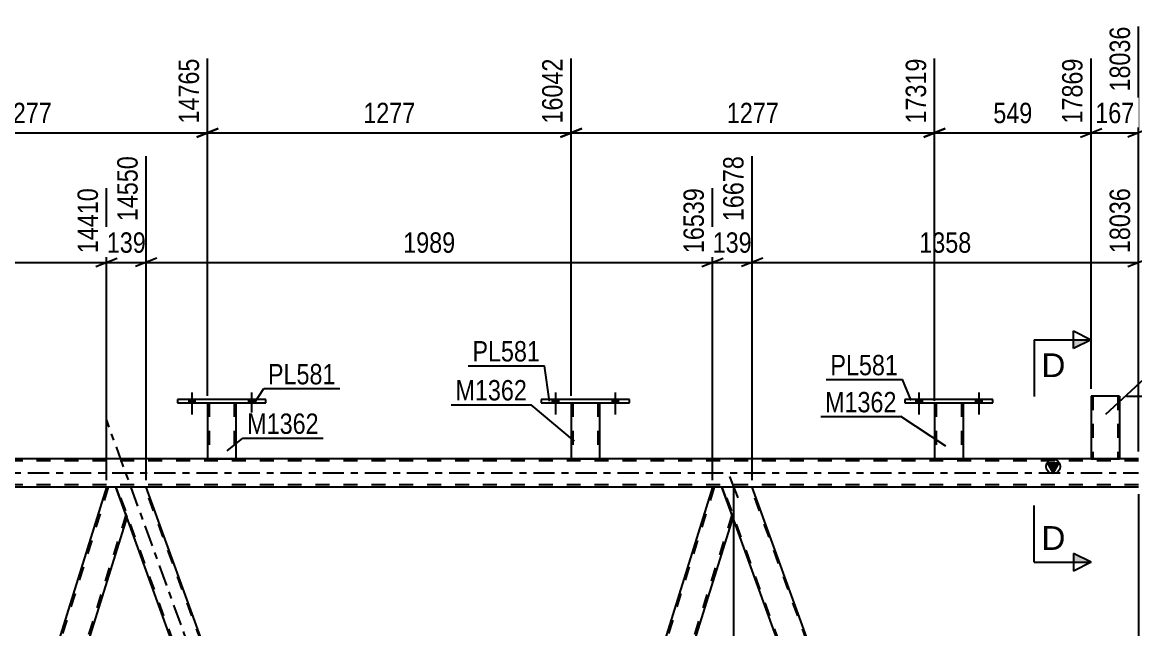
# Model space of a CAD drawing. Header units: millimetres. Extents: x 0 to 841, y 0 to 594.
# Drawn here: x 606.5 to 762.8, y 431.7 to 517 of the extents above; entities that cross this region are included whole.
import ezdxf

# ---------------------------------------------------------------- set-up
doc = ezdxf.new("R2010")
doc.units = ezdxf.units.MM
doc.linetypes.add('DXK_LINE_DOT2', pattern=[3.9198, 1.9599, -1.9599])
doc.linetypes.add('DXK_LINE_DOT3', pattern=[5.9187, 2.979, -0.9799, 0.9799, -0.9799])
doc.styles.add('Arial', font='ARIAL.TTF', dxfattribs={"height": 0.2})
doc.styles.add('Arial Narrow', font='ARIALN.TTF', dxfattribs={"height": 0.2})

# ---------------------------------------------------------------- blocks, each defined once
blk = doc.blocks.new('Part-814748305-3373 - 3007')
at = {"color": 2, "linetype": 'Continuous'}
for p, q in [((709.02, 451.64), (704.77, 451.64)), ((753.14, 330.42), (709.02, 451.64)), ((748.89, 330.42), (706.3, 447.44))]:
    blk.add_line(p, q, dxfattribs=at)
at = {"color": 7, "linetype": 'DXK_LINE_DOT2'}
for p, q in [((704.77, 451.64), (706.3, 447.44)), ((749.06, 330.42), (704.94, 451.64)), ((752.97, 330.42), (708.85, 451.64)), ((748.89, 330.42), (753.14, 330.42))]:
    blk.add_line(p, q, dxfattribs=at)
blk = doc.blocks.new('Bolt-814748305-3023 - 3007')
at = {"linetype": 'Continuous'}
for points in [[(732.03, 463.48), (732.91, 463.48), (732.91, 463.96), (732.03, 463.96)], [(740.43, 463.48), (741.31, 463.48), (741.31, 463.96), (740.43, 463.96)]]:
    blk.add_hatch(color=1, dxfattribs=at).paths.add_polyline_path(points)
at = {"color": 1, "linetype": 'Continuous'}
for p, q in [((732.47, 464.96), (732.47, 461.84)), ((740.87, 464.96), (740.87, 461.84)), ((732.03, 463.96), (732.03, 463.48)), ((732.91, 463.96), (732.91, 463.48)), ((740.43, 463.96), (740.43, 463.48)), ((741.31, 463.96), (741.31, 463.48))]:
    blk.add_line(p, q, dxfattribs=at)
blk = doc.blocks.new('Bolt-814748305-3024 - 3007')
at = {"linetype": 'Continuous'}
for points in [[(732.03, 463.48), (732.91, 463.48), (732.91, 463.96), (732.03, 463.96)], [(740.43, 463.48), (741.31, 463.48), (741.31, 463.96), (740.43, 463.96)]]:
    blk.add_hatch(color=1, dxfattribs=at).paths.add_polyline_path(points)
at = {"color": 1, "linetype": 'Continuous'}
for p, q in [((732.47, 464.96), (732.47, 461.84)), ((740.87, 464.96), (740.87, 461.84)), ((732.03, 463.96), (732.03, 463.48)), ((732.91, 463.96), (732.91, 463.48)), ((740.43, 463.96), (740.43, 463.48)), ((741.31, 463.96), (741.31, 463.48))]:
    blk.add_line(p, q, dxfattribs=at)
blk = doc.blocks.new('Part-814748305-3100 - 3007')
at = {"color": 7, "linetype": 'DXK_LINE_DOT2'}
for p, q in [((734.67, 463.49), (738.67, 463.49)), ((734.67, 463.48), (734.67, 463.49)), ((734.67, 463.49), (734.67, 463.48)), ((734.91, 463.49), (734.91, 455.64)), ((738.43, 463.49), (738.43, 455.64)), ((738.67, 463.49), (738.67, 463.48)), ((738.67, 463.48), (738.67, 463.49)), ((738.38, 455.64), (738.42, 455.64)), ((738.38, 455.64), (738.42, 455.64)), ((738.42, 455.64), (738.43, 455.64)), ((738.42, 455.64), (738.43, 455.64))]:
    blk.add_line(p, q, dxfattribs=at)
at = {"color": 2, "linetype": 'Continuous'}
for p, q in [((734.67, 463.48), (734.67, 455.64)), ((738.67, 463.48), (738.67, 455.64)), ((734.67, 455.64), (738.67, 455.64))]:
    blk.add_line(p, q, dxfattribs=at)
blk = doc.blocks.new('Bolt-814748305-3027 - 3007')
at = {"linetype": 'Continuous'}
for points in [[(629.87, 463.48), (630.75, 463.48), (630.75, 463.96), (629.87, 463.96)], [(638.27, 463.48), (639.15, 463.48), (639.15, 463.96), (638.27, 463.96)]]:
    blk.add_hatch(color=1, dxfattribs=at).paths.add_polyline_path(points)
at = {"color": 1, "linetype": 'Continuous'}
for p, q in [((630.31, 464.96), (630.31, 461.84)), ((638.71, 464.96), (638.71, 461.84)), ((629.87, 463.96), (629.87, 463.48)), ((630.75, 463.96), (630.75, 463.48)), ((638.27, 463.96), (638.27, 463.48)), ((639.15, 463.96), (639.15, 463.48))]:
    blk.add_line(p, q, dxfattribs=at)
blk = doc.blocks.new('Part-814748305-3075 - 3007')
at = {"color": 2, "linetype": 'Continuous'}
for p, q in [((628.31, 463.96), (628.31, 463.48)), ((640.71, 463.96), (628.31, 463.96)), ((628.31, 463.48), (640.71, 463.48)), ((640.71, 463.48), (640.71, 463.96))]:
    blk.add_line(p, q, dxfattribs=at)
blk = doc.blocks.new('Part-814748305-3070 - 3007')
at = {"color": 7, "linetype": 'DXK_LINE_DOT2'}
for p, q in [((632.51, 463.49), (636.51, 463.49)), ((632.51, 463.48), (632.51, 463.49)), ((632.51, 463.49), (632.51, 463.48)), ((632.75, 463.49), (632.75, 455.64)), ((636.27, 463.49), (636.27, 455.64)), ((636.51, 463.49), (636.51, 463.48)), ((636.51, 463.48), (636.51, 463.49)), ((636.25, 455.64), (636.22, 455.64)), ((636.22, 455.64), (636.25, 455.64)), ((636.27, 455.64), (636.25, 455.64)), ((636.25, 455.64), (636.27, 455.64))]:
    blk.add_line(p, q, dxfattribs=at)
at = {"color": 2, "linetype": 'Continuous'}
for p, q in [((632.51, 463.48), (632.51, 455.64)), ((636.51, 463.48), (636.51, 455.64)), ((632.51, 455.64), (636.51, 455.64))]:
    blk.add_line(p, q, dxfattribs=at)
blk = doc.blocks.new('Part-814748305-3080 - 3007')
at = {"color": 7, "linetype": 'DXK_LINE_DOT2'}
for p, q in [((683.59, 463.49), (687.59, 463.49)), ((683.59, 463.48), (683.59, 463.49)), ((683.59, 463.49), (683.59, 463.48)), ((683.83, 463.49), (683.83, 455.64)), ((687.35, 463.49), (687.35, 455.64)), ((687.59, 463.49), (687.59, 463.48)), ((687.59, 463.48), (687.59, 463.49)), ((687.3, 455.64), (687.34, 455.64)), ((687.3, 455.64), (687.34, 455.64)), ((687.34, 455.64), (687.35, 455.64)), ((687.34, 455.64), (687.35, 455.64))]:
    blk.add_line(p, q, dxfattribs=at)
at = {"color": 2, "linetype": 'Continuous'}
for p, q in [((683.59, 463.48), (683.59, 455.64)), ((687.59, 463.48), (687.59, 455.64)), ((683.59, 455.64), (687.59, 455.64))]:
    blk.add_line(p, q, dxfattribs=at)
blk = doc.blocks.new('Part-814748305-3085 - 3007')
at = {"color": 2, "linetype": 'Continuous'}
for p, q in [((679.39, 463.96), (679.39, 463.48)), ((691.79, 463.96), (679.39, 463.96)), ((679.39, 463.48), (691.79, 463.48)), ((691.79, 463.48), (691.79, 463.96))]:
    blk.add_line(p, q, dxfattribs=at)
blk = doc.blocks.new('Part-814748305-3202 - 3007')
at = {"color": 2, "linetype": 'Continuous'}
for p, q in [((756.65, 464.44), (756.65, 455.64)), ((760.65, 464.44), (756.65, 464.44)), ((760.65, 464.44), (760.65, 455.64)), ((756.65, 455.64), (760.65, 455.64))]:
    blk.add_line(p, q, dxfattribs=at)
at = {"color": 7, "linetype": 'DXK_LINE_DOT2'}
for p, q in [((756.89, 464.44), (756.89, 455.64)), ((760.34, 464.44), (760.35, 464.44)), ((760.35, 464.44), (760.39, 464.44)), ((760.39, 464.44), (760.41, 464.44)), ((760.41, 464.44), (760.41, 455.64)), ((760.39, 455.64), (760.35, 455.64)), ((760.35, 455.64), (760.39, 455.64)), ((760.41, 455.64), (760.39, 455.64)), ((760.39, 455.64), (760.41, 455.64))]:
    blk.add_line(p, q, dxfattribs=at)
blk = doc.blocks.new('Part-814748305-3207 - 3007')
at = {"color": 2, "linetype": 'Continuous'}
for p, q in [((730.47, 463.96), (730.47, 463.48)), ((742.87, 463.96), (730.47, 463.96)), ((730.47, 463.48), (742.87, 463.48)), ((742.87, 463.48), (742.87, 463.96))]:
    blk.add_line(p, q, dxfattribs=at)
blk = doc.blocks.new('Bolt-814748305-3218 - 3007')
at = {"linetype": 'Continuous'}
for points in [[(629.87, 463.48), (630.75, 463.48), (630.75, 463.96), (629.87, 463.96)], [(638.27, 463.48), (639.15, 463.48), (639.15, 463.96), (638.27, 463.96)]]:
    blk.add_hatch(color=1, dxfattribs=at).paths.add_polyline_path(points)
at = {"color": 1, "linetype": 'Continuous'}
for p, q in [((630.31, 464.96), (630.31, 461.84)), ((638.71, 464.96), (638.71, 461.84)), ((629.87, 463.96), (629.87, 463.48)), ((630.75, 463.96), (630.75, 463.48)), ((638.27, 463.96), (638.27, 463.48)), ((639.15, 463.96), (639.15, 463.48))]:
    blk.add_line(p, q, dxfattribs=at)
blk = doc.blocks.new('Bolt-814748305-3219 - 3007')
at = {"linetype": 'Continuous'}
for points in [[(680.95, 463.48), (681.83, 463.48), (681.83, 463.96), (680.95, 463.96)], [(689.35, 463.48), (690.23, 463.48), (690.23, 463.96), (689.35, 463.96)]]:
    blk.add_hatch(color=1, dxfattribs=at).paths.add_polyline_path(points)
at = {"color": 1, "linetype": 'Continuous'}
for p, q in [((681.39, 464.96), (681.39, 461.84)), ((689.79, 464.96), (689.79, 461.84)), ((680.95, 463.96), (680.95, 463.48)), ((681.83, 463.96), (681.83, 463.48)), ((689.35, 463.96), (689.35, 463.48)), ((690.23, 463.96), (690.23, 463.48))]:
    blk.add_line(p, q, dxfattribs=at)
blk = doc.blocks.new('Bolt-814748305-3220 - 3007')
at = {"linetype": 'Continuous'}
for points in [[(680.95, 463.48), (681.83, 463.48), (681.83, 463.96), (680.95, 463.96)], [(689.35, 463.48), (690.23, 463.48), (690.23, 463.96), (689.35, 463.96)]]:
    blk.add_hatch(color=1, dxfattribs=at).paths.add_polyline_path(points)
at = {"color": 1, "linetype": 'Continuous'}
for p, q in [((681.39, 464.96), (681.39, 461.84)), ((689.79, 464.96), (689.79, 461.84)), ((680.95, 463.96), (680.95, 463.48)), ((681.83, 463.96), (681.83, 463.48)), ((689.35, 463.96), (689.35, 463.48)), ((690.23, 463.96), (690.23, 463.48))]:
    blk.add_line(p, q, dxfattribs=at)
blk = doc.blocks.new('Part-814748305-3250 - 3007')
at = {"color": 7, "linetype": 'DXK_LINE_DOT3'}
blk.add_line((669.3, 321.03), (618.34, 461.04), dxfattribs=at)
at = {"color": 2, "linetype": 'Continuous'}
for p, q in [((623.89, 451.64), (619.63, 451.64)), ((666.26, 335.24), (623.89, 451.64)), ((662, 335.24), (621.16, 447.44))]:
    blk.add_line(p, q, dxfattribs=at)
at = {"color": 7, "linetype": 'DXK_LINE_DOT2'}
for p, q in [((619.63, 451.64), (621.16, 447.44)), ((663.92, 330.42), (619.8, 451.64)), ((667.84, 330.42), (623.72, 451.64)), ((663.75, 330.42), (662, 335.24)), ((668.01, 330.42), (666.26, 335.24)), ((668.01, 330.42), (663.75, 330.42))]:
    blk.add_line(p, q, dxfattribs=at)
blk = doc.blocks.new('Part-814748305-3368 - 3007')
at = {"color": 2, "linetype": 'Continuous'}
for p, q in [((618.31, 451.64), (581.61, 333.89)), ((619.63, 451.64), (618.31, 451.64)), ((621.16, 447.44), (619.63, 451.64)), ((621.18, 447.39), (584.72, 330.42)), ((582.88, 330.42), (581.63, 333.84))]:
    blk.add_line(p, q, dxfattribs=at)
at = {"color": 7, "linetype": 'DXK_LINE_DOT2'}
for p, q in [((618.57, 451.64), (581.75, 333.52)), ((621.04, 447.76), (584.47, 330.42)), ((621.18, 447.39), (621.16, 447.44)), ((621.18, 447.39), (621.16, 447.44)), ((581.61, 333.89), (581.63, 333.84)), ((584.72, 330.42), (582.88, 330.42))]:
    blk.add_line(p, q, dxfattribs=at)
blk = doc.blocks.new('Part-814748305-3316 - 3007')
at = {"linetype": 'Continuous'}
blk.add_hatch(color=2, dxfattribs=at).paths.add_polyline_path([(751.33, 453.64), (750.53, 455.04), (752.13, 455.04)])
at = {"color": 7, "linetype": 'DXK_LINE_DOT2'}
for p, q in [((763.33, 455.32), (56.83, 455.32)), ((763.33, 451.96), (56.83, 451.96)), ((623.89, 451.64), (618.31, 451.64)), ((709.02, 451.64), (703.45, 451.64))]:
    blk.add_line(p, q, dxfattribs=at)
at = {"color": 2, "linetype": 'Continuous'}
for p, q in [((763.33, 455.64), (125.71, 455.64)), ((751.33, 453.64), (750.53, 455.04)), ((750.53, 455.04), (752.13, 455.04)), ((752.13, 455.04), (751.33, 453.64)), ((618.31, 451.64), (538.76, 451.64)), ((703.45, 451.64), (623.89, 451.64)), ((763.33, 451.64), (709.02, 451.64))]:
    blk.add_line(p, q, dxfattribs=at)
at = {"color": 7, "linetype": 'DXK_LINE_DOT3'}
blk.add_line((56.83, 453.64), (763.33, 453.64), dxfattribs=at)
at = {"color": 2, "linetype": 'Continuous'}
blk.add_circle((751.33, 454.54), 1, dxfattribs=at)
blk = doc.blocks.new('Part-814748305-3383 - 3007')
at = {"color": 7, "linetype": 'DXK_LINE_DOT2'}
for p, q in [((703.7, 451.64), (666.88, 333.52)), ((706.18, 447.76), (669.6, 330.42)), ((706.31, 447.39), (706.3, 447.44)), ((706.31, 447.39), (706.3, 447.44)), ((667.17, 335.24), (666.75, 333.89)), ((671.36, 335.24), (669.85, 330.42)), ((668.01, 330.42), (666.75, 333.89)), ((669.85, 330.42), (668.01, 330.42))]:
    blk.add_line(p, q, dxfattribs=at)
at = {"color": 2, "linetype": 'Continuous'}
for p, q in [((703.45, 451.64), (667.17, 335.24)), ((704.77, 451.64), (703.45, 451.64)), ((706.3, 447.44), (704.77, 451.64)), ((706.31, 447.39), (671.36, 335.24))]:
    blk.add_line(p, q, dxfattribs=at)
blk = doc.blocks.new('StraightDimension-814748305-8085 - 3007')
at = {"color": 7, "linetype": 'Continuous'}
for p, q in [((763.33, 456.64), (763.33, 516.4)), ((756.65, 465.44), (756.65, 511.9)), ((755.15, 500.86), (758.15, 502.06)), ((764.83, 502.06), (761.83, 500.86)), ((756.65, 501.46), (763.33, 501.46))]:
    blk.add_line(p, q, dxfattribs=at)
at = {"color": 0}
blk.add_wipeout([(763.33, 502.21), (763.33, 506.41), (756.65, 506.41), (756.65, 502.21)], dxfattribs=at)
at = {"color": 3, "style": 'Arial Narrow'}
blk.add_text('167', height=2.863, dxfattribs=at).set_placement((757.25, 502.81))
at = {"color": 0, "linetype": 'Continuous'}
blk.add_wipeout([(762.73, 517), (758.53, 517), (758.53, 506.65), (762.73, 506.65)], dxfattribs=at)
at = {"color": 3, "linetype": 'Continuous', "style": 'Arial Narrow'}
blk.add_text('18036', height=2.863, rotation=90.0002, dxfattribs=at).set_placement((762.13, 507.26))
blk = doc.blocks.new('StraightDimension-814748305-12282 - 3007')
at = {"color": 7, "linetype": 'Continuous'}
for p, q in [((816.67, 462.94), (815.47, 465.94)), ((761.65, 464.44), (818.47, 464.44)), ((816.07, 320.04), (816.07, 464.44)), ((815.47, 321.54), (816.67, 318.54)), ((675.49, 320.04), (818.47, 320.04))]:
    blk.add_line(p, q, dxfattribs=at)
at = {"color": 0}
blk.add_wipeout([(815.32, 396.5), (811.12, 396.5), (811.12, 387.98), (815.32, 387.98)], dxfattribs=at)
at = {"color": 3, "style": 'Arial Narrow'}
blk.add_text('3610', height=2.863, rotation=90.0002, dxfattribs=at).set_placement((814.72, 388.58))
blk = doc.blocks.new('StraightDimension-814748305-8087 - 3007')
at = {"color": 7, "linetype": 'Continuous'}
for p, q in [((683.59, 464.49), (683.59, 511.9)), ((734.67, 463.76), (734.67, 511.9)), ((685.09, 502.06), (682.09, 500.86)), ((733.17, 500.86), (736.17, 502.06)), ((683.59, 501.46), (734.67, 501.46))]:
    blk.add_line(p, q, dxfattribs=at)
at = {"color": 0, "linetype": 'Continuous'}
blk.add_wipeout([(734.07, 512.5), (729.87, 512.5), (729.87, 502.15), (734.07, 502.15)], dxfattribs=at)
at = {"color": 0}
blk.add_wipeout([(713.39, 502.21), (713.39, 506.41), (704.88, 506.41), (704.88, 502.21)], dxfattribs=at)
at = {"color": 3, "linetype": 'Continuous', "style": 'Arial Narrow'}
blk.add_text('17319', height=2.863, rotation=90.0002, dxfattribs=at).set_placement((733.47, 502.76))
at = {"color": 3, "style": 'Arial Narrow'}
blk.add_text('1277', height=2.863, dxfattribs=at).set_placement((705.48, 502.81))
blk = doc.blocks.new('StraightDimension-814748305-4003 - 3007')
at = {"color": 7, "linetype": 'Continuous'}
for p, q in [((763.33, 450.64), (763.33, 383.72)), ((784.95, 331.42), (784.95, 388.97)), ((764.83, 386.72), (761.83, 385.52)), ((763.33, 386.12), (784.95, 386.12)), ((783.45, 385.52), (786.45, 386.72))]:
    blk.add_line(p, q, dxfattribs=at)
at = {"color": 0}
blk.add_wipeout([(778.39, 386.87), (778.39, 391.07), (769.88, 391.07), (769.88, 386.87)], dxfattribs=at)
at = {"color": 3, "style": 'Arial Narrow'}
blk.add_text('1431', height=2.863, dxfattribs=at).set_placement((770.48, 387.47))
blk = doc.blocks.new('StraightDimension-814748305-4205 - 3007')
at = {"color": 7, "linetype": 'Continuous'}
for p, q in [((538.76, 452.64), (538.76, 498.18)), ((618.31, 452.64), (618.31, 493.68)), ((540.26, 483.84), (537.26, 482.64)), ((538.76, 483.24), (618.31, 483.24)), ((616.81, 482.64), (619.81, 483.84))]:
    blk.add_line(p, q, dxfattribs=at)
at = {"color": 0, "linetype": 'Continuous'}
blk.add_wipeout([(617.71, 494.28), (613.51, 494.28), (613.51, 483.94), (617.71, 483.94)], dxfattribs=at)
at = {"color": 0}
blk.add_wipeout([(582.79, 483.99), (582.79, 488.19), (574.28, 488.19), (574.28, 483.99)], dxfattribs=at)
at = {"color": 3, "linetype": 'Continuous', "style": 'Arial Narrow'}
blk.add_text('14410', height=2.863, rotation=90.0002, dxfattribs=at).set_placement((617.11, 484.54))
at = {"color": 3, "style": 'Arial Narrow'}
blk.add_text('1989', height=2.863, dxfattribs=at).set_placement((574.88, 484.59))
blk = doc.blocks.new('StraightDimension-814748305-4224 - 3007')
at = {"color": 7, "linetype": 'Continuous'}
for p, q in [((623.89, 452.64), (623.89, 498.18)), ((618.31, 452.64), (618.31, 493.68)), ((616.81, 482.64), (619.81, 483.84)), ((618.31, 483.24), (623.89, 483.24)), ((625.39, 483.84), (622.39, 482.64))]:
    blk.add_line(p, q, dxfattribs=at)
at = {"color": 0}
blk.add_wipeout([(624.44, 483.99), (624.44, 488.19), (617.76, 488.19), (617.76, 483.99)], dxfattribs=at)
at = {"color": 3, "style": 'Arial Narrow'}
blk.add_text('139', height=2.863, dxfattribs=at).set_placement((618.36, 484.59))
at = {"color": 0, "linetype": 'Continuous'}
blk.add_wipeout([(623.29, 498.78), (619.09, 498.78), (619.09, 488.44), (623.29, 488.44)], dxfattribs=at)
at = {"color": 3, "linetype": 'Continuous', "style": 'Arial Narrow'}
blk.add_text('14550', height=2.863, rotation=90.0002, dxfattribs=at).set_placement((622.69, 489.04))
blk = doc.blocks.new('StraightDimension-814748305-4243 - 3007')
at = {"color": 7, "linetype": 'Continuous'}
for p, q in [((623.89, 452.64), (623.89, 498.18)), ((703.45, 452.64), (703.45, 493.68)), ((625.39, 483.84), (622.39, 482.64)), ((623.89, 483.24), (703.45, 483.24)), ((701.95, 482.64), (704.95, 483.84))]:
    blk.add_line(p, q, dxfattribs=at)
at = {"color": 0, "linetype": 'Continuous'}
blk.add_wipeout([(702.85, 494.28), (698.65, 494.28), (698.65, 483.94), (702.85, 483.94)], dxfattribs=at)
at = {"color": 0}
blk.add_wipeout([(667.93, 483.99), (667.93, 488.19), (659.41, 488.19), (659.41, 483.99)], dxfattribs=at)
at = {"color": 3, "linetype": 'Continuous', "style": 'Arial Narrow'}
blk.add_text('16539', height=2.863, rotation=90.0002, dxfattribs=at).set_placement((702.25, 484.54))
at = {"color": 3, "style": 'Arial Narrow'}
blk.add_text('1989', height=2.863, dxfattribs=at).set_placement((660.01, 484.59))
blk = doc.blocks.new('StraightDimension-814748305-4262 - 3007')
at = {"color": 7, "linetype": 'Continuous'}
for p, q in [((709.02, 452.64), (709.02, 498.18)), ((703.45, 452.64), (703.45, 493.68)), ((701.95, 482.64), (704.95, 483.84)), ((703.45, 483.24), (709.02, 483.24)), ((710.52, 483.84), (707.52, 482.64))]:
    blk.add_line(p, q, dxfattribs=at)
at = {"color": 0}
blk.add_wipeout([(709.58, 483.99), (709.58, 488.19), (702.89, 488.19), (702.89, 483.99)], dxfattribs=at)
at = {"color": 3, "style": 'Arial Narrow'}
blk.add_text('139', height=2.863, dxfattribs=at).set_placement((703.49, 484.59))
at = {"color": 0, "linetype": 'Continuous'}
blk.add_wipeout([(708.42, 498.78), (704.22, 498.78), (704.22, 488.44), (708.42, 488.44)], dxfattribs=at)
at = {"color": 3, "linetype": 'Continuous', "style": 'Arial Narrow'}
blk.add_text('16678', height=2.863, rotation=90.0002, dxfattribs=at).set_placement((707.82, 489.04))
blk = doc.blocks.new('StraightDimension-814748305-4281 - 3007')
at = {"color": 7, "linetype": 'Continuous'}
for p, q in [((709.02, 452.64), (709.02, 498.18)), ((763.33, 456.64), (763.33, 493.68)), ((710.52, 483.84), (707.52, 482.64)), ((709.02, 483.24), (763.33, 483.24)), ((761.83, 482.64), (764.83, 483.84))]:
    blk.add_line(p, q, dxfattribs=at)
at = {"color": 0, "linetype": 'Continuous'}
blk.add_wipeout([(762.73, 494.28), (758.53, 494.28), (758.53, 483.94), (762.73, 483.94)], dxfattribs=at)
at = {"color": 0}
blk.add_wipeout([(740.43, 483.99), (740.43, 488.19), (731.92, 488.19), (731.92, 483.99)], dxfattribs=at)
at = {"color": 3, "linetype": 'Continuous', "style": 'Arial Narrow'}
blk.add_text('18036', height=2.863, rotation=90.0002, dxfattribs=at).set_placement((762.13, 484.54))
at = {"color": 3, "style": 'Arial Narrow'}
blk.add_text('1358', height=2.863, dxfattribs=at).set_placement((732.52, 484.59))
blk = doc.blocks.new('StraightDimension-814748305-4501 - 3007')
at = {"color": 7, "linetype": 'Continuous'}
for p, q in [((707.08, 450.14), (705.88, 453.14)), ((719.04, 451.64), (703.63, 451.64)), ((706.48, 330.42), (706.48, 451.64)), ((705.88, 331.92), (707.08, 328.92)), ((723.72, 330.42), (703.63, 330.42))]:
    blk.add_line(p, q, dxfattribs=at)
at = {"color": 0}
blk.add_wipeout([(705.73, 395.29), (701.53, 395.29), (701.53, 386.78), (705.73, 386.78)], dxfattribs=at)
at = {"color": 3, "style": 'Arial Narrow'}
blk.add_text('3030', height=2.863, rotation=90.0002, dxfattribs=at).set_placement((705.13, 387.38))
blk = doc.blocks.new('StraightDimension-814748305-8086 - 3007')
at = {"color": 7, "linetype": 'Continuous'}
for p, q in [((734.67, 463.76), (734.67, 511.9)), ((756.65, 465.44), (756.65, 511.9)), ((736.17, 502.06), (733.17, 500.86)), ((755.15, 500.86), (758.15, 502.06)), ((734.67, 501.46), (756.65, 501.46))]:
    blk.add_line(p, q, dxfattribs=at)
at = {"color": 0, "linetype": 'Continuous'}
blk.add_wipeout([(756.05, 512.5), (751.85, 512.5), (751.85, 502.15), (756.05, 502.15)], dxfattribs=at)
at = {"color": 0}
blk.add_wipeout([(749, 502.21), (749, 506.41), (742.32, 506.41), (742.32, 502.21)], dxfattribs=at)
at = {"color": 3, "linetype": 'Continuous', "style": 'Arial Narrow'}
blk.add_text('17869', height=2.863, rotation=90.0002, dxfattribs=at).set_placement((755.45, 502.76))
at = {"color": 3, "style": 'Arial Narrow'}
blk.add_text('549', height=2.863, dxfattribs=at).set_placement((742.92, 502.81))
blk = doc.blocks.new('StraightDimension-814748305-8088 - 3007')
at = {"color": 7, "linetype": 'Continuous'}
for p, q in [((632.51, 464.49), (632.51, 511.9)), ((683.59, 464.49), (683.59, 511.9)), ((634.01, 502.06), (631.01, 500.86)), ((682.09, 500.86), (685.09, 502.06)), ((632.51, 501.46), (683.59, 501.46))]:
    blk.add_line(p, q, dxfattribs=at)
at = {"color": 0, "linetype": 'Continuous'}
blk.add_wipeout([(682.99, 512.5), (678.79, 512.5), (678.79, 502.15), (682.99, 502.15)], dxfattribs=at)
at = {"color": 0}
blk.add_wipeout([(662.31, 502.21), (662.31, 506.41), (653.8, 506.41), (653.8, 502.21)], dxfattribs=at)
at = {"color": 3, "linetype": 'Continuous', "style": 'Arial Narrow'}
blk.add_text('16042', height=2.863, rotation=90.0002, dxfattribs=at).set_placement((682.39, 502.76))
at = {"color": 3, "style": 'Arial Narrow'}
blk.add_text('1277', height=2.863, dxfattribs=at).set_placement((654.4, 502.81))
blk = doc.blocks.new('StraightDimension-814748305-8089 - 3007')
at = {"color": 7, "linetype": 'Continuous'}
for p, q in [((581.43, 464.49), (581.43, 511.9)), ((632.51, 464.49), (632.51, 511.9)), ((582.93, 502.06), (579.93, 500.86)), ((631.01, 500.86), (634.01, 502.06)), ((581.43, 501.46), (632.51, 501.46))]:
    blk.add_line(p, q, dxfattribs=at)
at = {"color": 0, "linetype": 'Continuous'}
blk.add_wipeout([(631.91, 512.5), (627.71, 512.5), (627.71, 502.15), (631.91, 502.15)], dxfattribs=at)
at = {"color": 0}
blk.add_wipeout([(611.23, 502.21), (611.23, 506.41), (602.72, 506.41), (602.72, 502.21)], dxfattribs=at)
at = {"color": 3, "linetype": 'Continuous', "style": 'Arial Narrow'}
blk.add_text('14765', height=2.863, rotation=90.0002, dxfattribs=at).set_placement((631.31, 502.76))
at = {"color": 3, "style": 'Arial Narrow'}
blk.add_text('1277', height=2.863, dxfattribs=at).set_placement((603.32, 502.81))
blk = doc.blocks.new('Mark-814748305-3096 - 3007')
at = {"color": 0}
blk.add_wipeout([(729.33, 462.16), (729.33, 465.16), (719.28, 465.16), (719.28, 462.16)], dxfattribs=at)
blk.add_wipeout([(729.33, 462.16), (729.33, 465.16), (719.28, 465.16), (719.28, 462.16)], dxfattribs=at)
at = {"color": 30, "linetype": 'Continuous'}
for p in [(718.68, 461.56), (736.25, 457.41)]:
    blk.add_line(p, (729.93, 461.56), dxfattribs=at)
at = {"color": 3, "style": 'Arial Narrow'}
blk.add_text('M1362', height=2.863, dxfattribs=at).set_placement((719.28, 462.16))
blk = doc.blocks.new('Mark-814748305-3076 - 3007')
at = {"color": 0}
blk.add_wipeout([(677.4, 463.83), (677.4, 466.83), (667.35, 466.83), (667.35, 463.83)], dxfattribs=at)
blk.add_wipeout([(677.4, 463.83), (677.4, 466.83), (667.35, 466.83), (667.35, 463.83)], dxfattribs=at)
at = {"color": 30, "linetype": 'Continuous'}
for p in [(666.75, 463.23), (684.07, 458.1)]:
    blk.add_line(p, (678, 463.23), dxfattribs=at)
at = {"color": 3, "style": 'Arial Narrow'}
blk.add_text('M1362', height=2.863, dxfattribs=at).set_placement((667.35, 463.83))
blk = doc.blocks.new('Mark-814748305-3066 - 3007')
at = {"color": 0}
blk.add_wipeout([(648.14, 459.13), (648.14, 462.13), (638.09, 462.13), (638.09, 459.13)], dxfattribs=at)
blk.add_wipeout([(648.14, 459.13), (648.14, 462.13), (638.09, 462.13), (638.09, 459.13)], dxfattribs=at)
at = {"color": 30, "linetype": 'Continuous'}
for p, q in [((635.29, 456.75), (637.49, 458.53)), ((637.49, 458.53), (648.74, 458.53))]:
    blk.add_line(p, q, dxfattribs=at)
at = {"color": 3, "style": 'Arial Narrow'}
blk.add_text('M1362', height=2.863, dxfattribs=at).set_placement((638.09, 459.13))
blk = doc.blocks.new('Mark-814748305-3071 - 3007')
at = {"color": 0}
blk.add_wipeout([(650.5, 466.09), (650.5, 469.09), (641, 469.09), (641, 466.09)], dxfattribs=at)
blk.add_wipeout([(650.5, 466.09), (650.5, 469.09), (641, 469.09), (641, 466.09)], dxfattribs=at)
at = {"color": 30, "linetype": 'Continuous'}
for p, q in [((639.12, 463.48), (640.4, 465.49)), ((640.4, 465.49), (651.1, 465.49))]:
    blk.add_line(p, q, dxfattribs=at)
at = {"color": 3, "style": 'Arial Narrow'}
blk.add_text('PL581', height=2.863, dxfattribs=at).set_placement((641, 466.09))
blk = doc.blocks.new('Mark-814748305-3081 - 3007')
at = {"color": 0}
blk.add_wipeout([(679.24, 469.31), (679.24, 472.31), (669.73, 472.31), (669.73, 469.31)], dxfattribs=at)
blk.add_wipeout([(679.24, 469.31), (679.24, 472.31), (669.73, 472.31), (669.73, 469.31)], dxfattribs=at)
at = {"color": 30, "linetype": 'Continuous'}
for p in [(669.13, 468.71), (680.57, 463.74)]:
    blk.add_line(p, (679.84, 468.71), dxfattribs=at)
at = {"color": 3, "style": 'Arial Narrow'}
blk.add_text('PL581', height=2.863, dxfattribs=at).set_placement((669.73, 469.31))
blk = doc.blocks.new('Mark-814748305-3198 - 3007')
at = {"color": 0}
blk.add_wipeout([(779.05, 471.4), (779.05, 474.4), (768.99, 474.4), (768.99, 471.4)], dxfattribs=at)
blk.add_wipeout([(779.05, 471.4), (779.05, 474.4), (768.99, 474.4), (768.99, 471.4)], dxfattribs=at)
at = {"color": 30, "linetype": 'Continuous'}
for p, q in [((758.71, 461.92), (768.39, 470.8)), ((768.39, 470.8), (779.65, 470.8))]:
    blk.add_line(p, q, dxfattribs=at)
at = {"color": 3, "style": 'Arial Narrow'}
blk.add_text('M1450', height=2.863, dxfattribs=at).set_placement((768.99, 471.4))
blk = doc.blocks.new('Mark-814748305-3203 - 3007')
at = {"color": 0}
blk.add_wipeout([(729.54, 467.37), (729.54, 470.37), (720.03, 470.37), (720.03, 467.37)], dxfattribs=at)
blk.add_wipeout([(729.54, 467.37), (729.54, 470.37), (720.03, 470.37), (720.03, 467.37)], dxfattribs=at)
at = {"color": 30, "linetype": 'Continuous'}
for p in [(719.43, 466.77), (731.38, 463.8)]:
    blk.add_line(p, (730.14, 466.77), dxfattribs=at)
at = {"color": 3, "style": 'Arial Narrow'}
blk.add_text('PL581', height=2.863, dxfattribs=at).set_placement((720.03, 467.37))
blk = doc.blocks.new('SectionMark-814748305-4744 - 3007')
at = {"linetype": 'Continuous'}
for points in [[(754.18, 471.11), (754.18, 472.36), (756.68, 472.36)], [(754.18, 441.07), (754.18, 442.32), (756.68, 441.07)]]:
    blk.add_hatch(color=6, dxfattribs=at).paths.add_polyline_path(points)
at = {"color": 6, "linetype": 'Continuous'}
for p, q in [((748.68, 472.36), (748.68, 464.36)), ((748.68, 472.36), (756.68, 472.36)), ((754.18, 471.11), (754.18, 473.61)), ((754.18, 473.61), (756.68, 472.36)), ((756.68, 472.36), (754.18, 471.11)), ((748.68, 441.07), (748.68, 449.07)), ((748.68, 441.07), (756.68, 441.07)), ((756.68, 441.07), (754.18, 442.32)), ((754.18, 442.32), (754.18, 439.82)), ((756.68, 441.07), (754.18, 439.82))]:
    blk.add_line(p, q, dxfattribs=at)
at = {"color": 0, "linetype": 'Continuous'}
for points in [[(753.05, 467.11), (753.05, 470.61), (749.68, 470.61), (749.68, 467.11)], [(753.05, 442.82), (753.05, 446.32), (749.68, 446.32), (749.68, 442.82)]]:
    blk.add_wipeout(points, dxfattribs=at)
at = {"color": 3, "linetype": 'Continuous', "style": 'Arial'}
for p in [(749.68, 467.11), (749.68, 442.82)]:
    blk.add_text('D', height=3.34, dxfattribs=at).set_placement(p)

msp = doc.modelspace()

# ---------------------------------------------------------------- block references
for name in ['Bolt-814748305-3027 - 3007', 'Bolt-814748305-3218 - 3007', 'Bolt-814748305-3219 - 3007', 'Bolt-814748305-3220 - 3007', 'Bolt-814748305-3023 - 3007', 'Bolt-814748305-3024 - 3007', 'Part-814748305-3202 - 3007', 'Part-814748305-3075 - 3007', 'Part-814748305-3070 - 3007', 'Part-814748305-3085 - 3007', 'Part-814748305-3080 - 3007', 'Part-814748305-3207 - 3007', 'Part-814748305-3100 - 3007', 'Part-814748305-3250 - 3007', 'Part-814748305-3316 - 3007', 'Part-814748305-3368 - 3007', 'Part-814748305-3383 - 3007', 'Part-814748305-3373 - 3007']:
    msp.add_blockref(name, (0, 0))

# ---------------------------------------------------------------- next in the draw order: block references
for name in ['StraightDimension-814748305-8085 - 3007', 'StraightDimension-814748305-4205 - 3007']:
    msp.add_blockref(name, (0, 0))

# ---------------------------------------------------------------- next in the draw order: block references
for name in ['StraightDimension-814748305-4224 - 3007', 'StraightDimension-814748305-12282 - 3007']:
    msp.add_blockref(name, (0, 0))

# ---------------------------------------------------------------- next in the draw order: block references
for name in ['StraightDimension-814748305-8087 - 3007', 'StraightDimension-814748305-4003 - 3007']:
    msp.add_blockref(name, (0, 0))

# ---------------------------------------------------------------- next in the draw order: block references
msp.add_blockref('StraightDimension-814748305-4243 - 3007', (0, 0))

# ---------------------------------------------------------------- next in the draw order: block references
for name in ['StraightDimension-814748305-8088 - 3007', 'StraightDimension-814748305-4262 - 3007', 'Mark-814748305-3066 - 3007']:
    msp.add_blockref(name, (0, 0))

# ---------------------------------------------------------------- next in the draw order: block references
for name in ['StraightDimension-814748305-8089 - 3007', 'StraightDimension-814748305-4281 - 3007', 'Mark-814748305-3071 - 3007', 'Mark-814748305-3076 - 3007']:
    msp.add_blockref(name, (0, 0))

# ---------------------------------------------------------------- next in the draw order: block references
for name in ['StraightDimension-814748305-8086 - 3007', 'Mark-814748305-3081 - 3007', 'StraightDimension-814748305-4501 - 3007']:
    msp.add_blockref(name, (0, 0))

# ---------------------------------------------------------------- next in the draw order: block references
for name in ['Mark-814748305-3198 - 3007', 'SectionMark-814748305-4744 - 3007', 'Mark-814748305-3096 - 3007']:
    msp.add_blockref(name, (0, 0))

# ---------------------------------------------------------------- next in the draw order: block references
msp.add_blockref('Mark-814748305-3203 - 3007', (0, 0))

doc.saveas('drawing.dxf')
